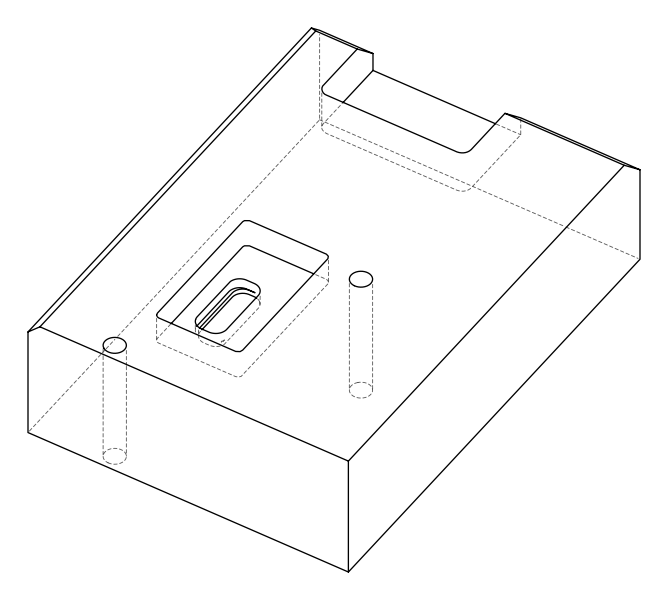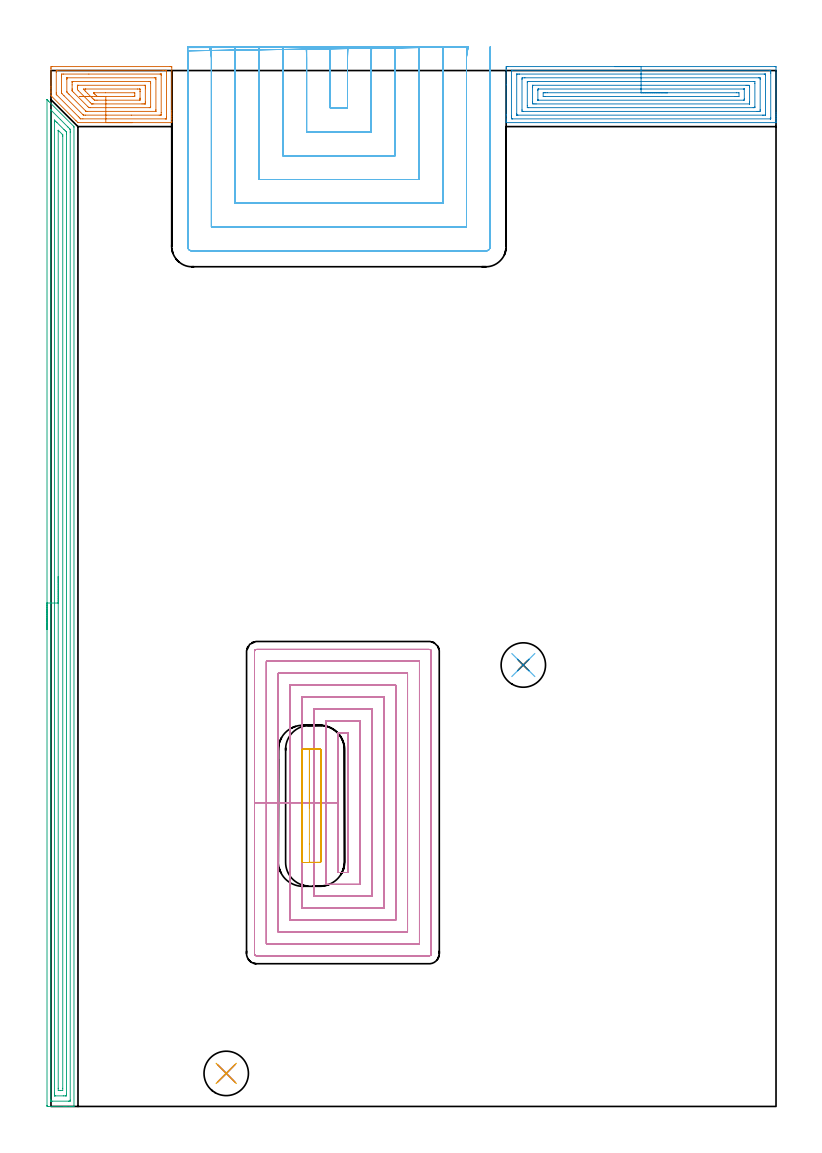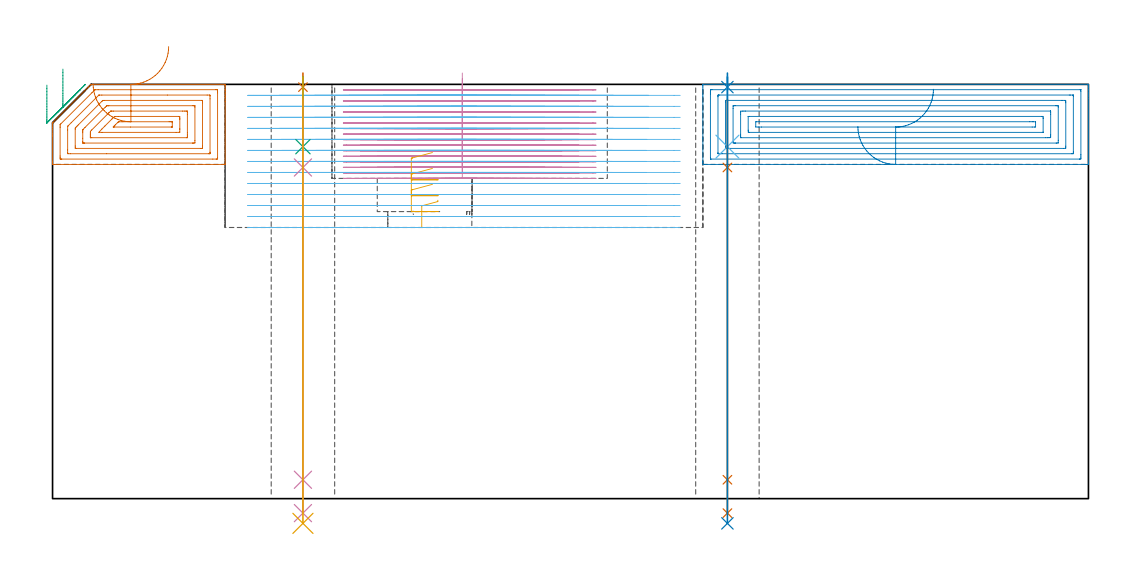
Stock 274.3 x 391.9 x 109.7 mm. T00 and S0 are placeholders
(PLAN: 14 operations, 10 tool changes, 142.5 min)
(1 AREA_MILL | FG_CHAMFER_SURFACE | UGT0205_001 | 3.07 min | 12071 mm3)
(2 AREA_MILL_1 | FG_CHAMFER_SURFACE_1 | UGT0205_001 | 6.84 min | 24742 mm3)
(3 AREA_MILL_2 | FG_CHAMFER_SURFACE_2 | UGT0205_001 | 12.26 min | 19459 mm3)
(4 MILL_RECTANGULAR_POCKET | POCKET_RECTANGULAR_STRAIGHT | NXT0201_008 | Follow Part, ap 1.5, ae 75% | 67.46 min | 220978 mm3)
(5 MILL_RECTANGULAR_POCKET_1 | POCKET_RECTANGULAR_STRAIGHT_1 | UGT0201_100 | Follow Part, ap 4.5, ae 75% | 1.25 min | 18181 mm3)
(6 MILL_SLOT | SLOT_PARTIAL_RECTANGULAR | NXT0201_011 | Follow Part, ap 3, ae 75% | 49.32 min | 351246 mm3)
(7 SPOT_DRILL | STEP1HOLE | NXT0321_9005460120000 | 0.03 min | 1 mm3)
(8 SPOT_DRILL_1 | STEP1HOLE_1 | NXT0321_9005460120000 | 0.03 min | 25 mm3)
(9 DRILL_BLIND_HOLE_INTO_CENTER | STEP1HOLE | NXT0301_081 | 0.08 min | 1425 mm3)
(10 GUN_DRILL_THROUGH_HOLE | STEP1HOLE | UGT0307_007 | 0.55 min | 7382 mm3)
(11 DRILL_TO_ENLARGE_THROUGH_HOLE | STEP1HOLE | UGT0301_291 | 0.47 min | 15457 mm3)
(12 DRILL_BLIND_HOLE_INTO_CENTER_1 | STEP1HOLE_1 | NXT0301_081 | 0.08 min | 1448 mm3)
(13 GUN_DRILL_THROUGH_HOLE_1 | STEP1HOLE_1 | UGT0307_007 | 0.55 min | 7366 mm3)
(14 DRILL_TO_ENLARGE_THROUGH_HOLE_1 | STEP1HOLE_1 | UGT0301_291 | 0.47 min | 15426 mm3)
(TOOL UGT0205_001 | Chamfer Mill 20 x 3 x 45 deg. | D20 FL50 Z2)
(TOOL NXT0201_008 | ENDMILL 6mm [2P460-0600-NA 1630] | D6 FL26 Z6)
(TOOL UGT0201_100 | End Mill 18 mm | D18 FL22 Z2)
(TOOL NXT0201_011 | ENDMILL 12mm [2P460-1200-NA 1630] | D12 FL38 Z6)
(TOOL NXT0321_9005460120000 | NC Spot Drill, 142deg, 12mm, Carbide, Uncoated | D12 PA142 FL30 Z2)
(TOOL NXT0301_081 | Carbide Drill 11mm [860.1-1100-033A1-MM 2214] | D11 PA140 FL55 Z2)
(TOOL UGT0307_007 | Gun Drill 10 mm | D10 PA130 FL24 Z1)
(TOOL UGT0301_291 | Twist Drill 16.8 mm | D16.8 PA118 FL125 Z2)
(OP 1 AREA_MILL)
G17 G21 G94 G90
T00 M6
G54
G17 G0 G90 X30.742 Y372.203 S1061 M3
G43 Z119.7 H0
Z119.697
G94 G1 X30.704 Z118.825 F250.
X30.59 Z117.96
X30.402 Z117.108
X30.14 Z116.276
X29.806 Y372.204 Z115.47
X29.403 Z114.696
X28.935 Z113.961
X28.404 Z113.268
X27.815 Z112.625
X27.171 Z112.035
X26.479 Z111.504
X25.744 Z111.035
X24.97 Y372.205 Z110.632
X24.164 Z110.298
X23.332 Z110.036
X22.481 Z109.847
X21.616 Z109.733
X20.744 Y372.206 Z109.694
X10.365 Y372.208 Z109.692
X10.247 Y372.205 Z109.69
X10.187 Y372.237 Z109.658
X10.067 Y372.344 Z109.554
X9.489 Y372.911 Z108.988
X0.136 Y382.263 Z99.635
X0.001 Y382.4 Z99.5
X0. Y383.584 Z98.315
Y384.123 Z97.773
Y385.274 Z96.623
Y385.887 Z96.007
Y392.636 Z89.261
X0.003 Y392.942 Z88.955
X0.009 Y393.391 Z88.506
X0.124 Y393.395 Z88.503
X0.581 Y393.4 Z88.5
X45.118
X45.552 Y393.395 Z88.503
X45.69 Y393.391 Z88.506
X45.7 Y393.248 Z88.649
Y376.761 Z105.134
Y376.186 Z105.709
Y375.573 Z106.324
Y375.304 Z106.593
Y374.691 Z107.206
Y374.422 Z107.474
Y373.883 Z108.016
Y373.54 Z108.359
Y372.658 Z109.241
X45.699 Y372.479 Z109.42
X45.69 Y372.206 Z109.693
X45.564 Y372.2 Z109.7
X20.744 Y372.206 Z109.694
Y373.62 Z108.28
X12.078 Y373.622 Z108.278
X11.27 Y373.629 Z108.271
X11.223 Y373.64 Z108.26
X11.169 Y373.689 Z108.211
X11.06 Y373.793 Z108.107
X10.848 Y374.003 Z107.897
X10.428 Y374.422 Z107.478
X2.173 Y382.677 Z99.223
X2.08 Y382.772 Z99.128
X2.036 Y382.82 Z99.08
X2.017 Y382.844 Z99.056
X2.01 Y382.882 Z99.018
X2.004 Y383.241 Z98.659
X2. Y383.6 Z98.3
Y391.178 Z90.722
X2.002 Y391.536 Z90.364
X2.01 Y391.897 Z90.003
X2.016 Y391.979 Z89.921
X2.058 Y391.982 Z89.918
X2.159 Y391.984 Z89.916
X2.363 Y391.986 Z89.914
X2.438
X42.446
X43.337 Y391.985 Z89.915
X43.414 Y391.984 Z89.916
X43.69 Y391.974 Z89.926
X43.694 Y391.89 Z90.01
X43.699 Y391.702 Z90.198
X43.7 Y374.422 Z107.478
X43.698 Y374.064 Z107.836
X43.69 Y373.703 Z108.197
X43.684 Y373.621 Z108.279
X43.642 Y373.619 Z108.281
X43.541 Y373.616 Z108.284
X43.337 Y373.615 Z108.285
X43.261
X20.744 Y373.62 Z108.28
X20.745 Y375.034 Z106.866
X13.052 Y375.036 Z106.864
X12.429 Y375.039 Z106.861
X12.297 Y375.042 Z106.858
X12.267 Y375.044 Z106.856
X12.221 Y375.085 Z106.815
X12.161 Y375.14 Z106.76
X4.94 Y382.359 Z99.541
X4.144 Y383.158 Z98.742
X4.07 Y383.241 Z98.659
X4.01 Y383.314 Z98.586
X4.005 Y383.379 Z98.521
X4.001 Y384.123 Z97.777
X4. Y384.266 Z97.634
Y389.557 Z92.343
X4.002 Y390.296 Z91.604
X4.005 Y390.435 Z91.465
X4.015 Y390.564 Z91.336
X4.144 Y390.566 Z91.334
X4.758 Y390.571 Z91.329
X14.333 Y390.572
X41.278 Y390.571
X41.556
X41.648 Y390.569 Z91.331
X41.68 Y390.566 Z91.334
X41.69 Y390.564 Z91.336
X41.693 Y390.534 Z91.366
X41.697 Y390.439 Z91.461
X41.699 Y390.296 Z91.604
X41.7 Y390.153 Z91.747
Y376.043 Z105.857
X41.697 Y375.304 Z106.596
X41.695 Y375.165 Z106.735
X41.684 Y375.036 Z106.864
X41.556 Y375.035 Z106.865
X40.941 Y375.03 Z106.87
X30.398 Y375.032 Z106.868
X20.745 Y375.034 Z106.866
Y376.448 Z105.452
X13.676 Y376.45 Z105.45
X13.364 Y376.452 Z105.448
X13.326 Y376.454 Z105.446
X13.31 Y376.456 Z105.444
X13.285 Y376.476 Z105.424
X13.18 Y376.573 Z105.327
X13.052 Y376.698 Z105.202
X6.817 Y382.932 Z98.968
X6.51 Y383.241 Z98.659
X6.21 Y383.546 Z98.354
X6.016 Y383.745 Z98.155
X6.01 Y383.848 Z98.052
X6.001 Y384.048 Z97.852
Y388.532 Z93.368
X6.006 Y388.937 Z92.963
X6.01 Y389.137 Z92.763
X6.016 Y389.151 Z92.749
X6.041 Y389.153 Z92.747
X6.095 Y389.156 Z92.744
X6.186 Y389.157 Z92.743
X39.143
X39.604 Y389.155 Z92.745
X39.651 Y389.153 Z92.747
X39.679 Y389.151 Z92.749
X39.69 Y389.127 Z92.773
X39.7 Y388.532 Z93.368
X39.699 Y377.068 Z104.832
X39.694 Y376.663 Z105.237
X39.69 Y376.463 Z105.437
X39.682 Y376.45 Z105.45
X39.658 Y376.448 Z105.452
X39.603 Y376.446 Z105.454
X39.513 Y376.444 Z105.456
X20.745 Y376.448 Z105.452
Y377.862 Z104.038
X14.92 Y377.864 Z104.036
X14.833
X14.747 Y377.865 Z104.035
X14.574 Y377.871 Z104.029
X14.326 Y377.884 Z104.016
X14.256 Y377.949 Z103.951
X13.943 Y378.257 Z103.643
X8.598 Y383.601 Z98.299
X8.083 Y384.123 Z97.777
X8.011 Y384.199 Z97.701
X8.007 Y384.271 Z97.629
X8.003 Y384.419 Z97.481
X8. Y384.715 Z97.185
Y385.005 Z96.895
Y386.479 Z95.421
Y387.361 Z94.539
X8.003 Y387.651 Z94.249
X8.007 Y387.724 Z94.176
X8.009 Y387.736 Z94.164
X8.1 Y387.739 Z94.161
X8.224 Y387.742 Z94.158
X8.411 Y387.743 Z94.157
X8.505
X37.102
X37.195 Y387.742 Z94.158
X37.382 Y387.738 Z94.162
X37.69 Y387.728 Z94.172
X37.693 Y387.651 Z94.249
X37.699 Y387.059 Z94.841
Y378.24 Z103.66
X37.694 Y377.949 Z103.951
X37.69 Y377.877 Z104.023
X37.682 Y377.866 Z104.034
X37.591 Y377.862 Z104.038
X37.469 Y377.86 Z104.04
X37.285 Y377.859 Z104.041
X37.193
X20.745 Y377.862 Z104.038
X20.746 Y379.277 Z102.623
X16.164 Y379.278 Z102.622
X15.724
X15.577 Y379.279 Z102.621
X15.46 Y379.282 Z102.618
X15.387 Y379.285 Z102.615
X15.335 Y379.325 Z102.575
X14.936 Y379.713 Z102.187
X14.833 Y379.815 Z102.085
X10.38 Y384.27 Z97.63
X10.019 Y384.64 Z97.26
X10.01 Y385.005 Z96.895
X10.002 Y385.379 Z96.521
X10.001 Y385.887 Z96.013
X10.002 Y386.261 Z95.639
X10.008 Y386.315 Z95.585
X10.012 Y386.323 Z95.577
X10.018 Y386.325 Z95.575
X10.045 Y386.327 Z95.573
X10.156 Y386.328 Z95.572
X10.38 Y386.329 Z95.571
X35.469 Y386.328 Z95.572
X35.588 Y386.327 Z95.573
X35.667 Y386.324 Z95.576
X35.683 Y386.323 Z95.577
X35.69 Y386.311 Z95.589
X35.693 Y386.262 Z95.638
X35.698 Y385.887 Z96.013
X35.7 Y385.511 Z96.389
Y385.005 Z96.895
Y380.219 Z101.681
X35.698 Y379.713 Z102.187
X35.695 Y379.342 Z102.558
X35.691 Y379.289 Z102.611
X35.652 Y379.28 Z102.62
X35.542 Y379.278 Z102.622
X35.32 Y379.275 Z102.625
X34.874 Y379.274 Z102.626
X34.43
X20.746 Y379.277 Z102.623
Y380.691 Z101.209
X17.408 Y380.692 Z101.208
X16.615 Y380.693 Z101.207
X16.514 Y380.695 Z101.205
X16.423 Y380.699 Z101.201
X16.055 Y381.052 Z100.848
X15.832 Y381.268 Z100.632
X15.724 Y381.373 Z100.527
X15.62 Y381.477 Z100.423
X13.856 Y383.241 Z98.659
X13.052 Y384.047 Z97.853
X12.98 Y384.123 Z97.777
X12.259 Y384.908 Z96.992
X13.052 Y384.914 Z96.986
X13.143
X32.739
X33.539 Y384.909 Z96.991
X33.637 Y384.908 Z96.992
X33.69 Y384.881 Z97.019
X33.696 Y384.85 Z97.05
X33.7 Y384.123 Z97.777
Y383.963 Z97.937
Y381.477 Z100.423
Y381.318 Z100.582
X33.697 Y381.158 Z100.742
X33.69 Y380.839 Z101.061
X33.679 Y380.694 Z101.206
X33.638 Y380.692 Z101.208
X33.539 Y380.69 Z101.21
X33.445 Y380.688 Z101.212
X20.746 Y380.691 Z101.209
Y382.105 Z99.795
X18.652 Y382.106 Z99.794
X18.396
X17.758 Y382.109 Z99.791
X17.506 Y382.113 Z99.787
X17.431 Y382.127 Z99.773
X17.351 Y382.203 Z99.697
X17.19 Y382.359 Z99.541
X16.615 Y382.932 Z98.968
X16.306 Y383.241 Z98.659
X16.205 Y383.343 Z98.557
X16.127 Y383.425 Z98.475
X16.079 Y383.48 Z98.42
X16.07 Y383.494 Z98.406
X16.092 Y383.495 Z98.405
X16.354 Y383.499 Z98.401
X20.649 Y383.5 Z98.4
X31.496
X31.62 Y383.499 Z98.401
X31.654 Y383.497 Z98.403
X31.682 Y383.494 Z98.406
X31.69 Y383.438 Z98.462
X31.699 Y383.299 Z98.601
Y382.359 Z99.541
X31.69 Y382.153 Z99.747
X31.686 Y382.11 Z99.79
X31.557 Y382.106 Z99.794
X31.384 Y382.104 Z99.796
X31.125 Y382.103 Z99.797
X30.867
X20.746 Y382.105 Z99.795
X19.875 Z99.833
X19.01 Z99.946
X18.158 Y382.106 Z100.135
X17.326 Z100.397
X16.52 Z100.731
X15.746 Z101.134
X15.01 Z101.602
X14.318 Y382.107 Z102.133
X13.675 Z102.722
X13.085 Z103.365
X12.554 Z104.057
X12.085 Z104.793
X11.682 Z105.567
X11.348 Z106.373
X11.085 Z107.205
X10.896 Z108.056
X10.782 Z108.921
X10.744 Z109.793
G0 Z119.7
M5
M2
(OP 2 AREA_MILL_1)
G17 G21 G94 G90
T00 M6
G54
G17 G0 G90 X213.25 Y393.4 S1061 M3
G43 Z119.7 H0
Z98.5
G94 G1 X213.288 Z97.628 F250.
X213.402 Z96.764
X213.591 Z95.912
X213.853 Z95.08
X214.187 Z94.274
X214.59 Z93.5
X215.059 Z92.764
X215.59 Z92.072
X216.179 Z91.429
X216.822 Z90.84
X217.514 Z90.309
X218.25 Z89.84
X219.024 Z89.437
X219.83 Z89.103
X220.662 Z88.841
X221.514 Z88.652
X222.378 Z88.538
X223.25 Z88.5
X273.69
X274.124 Y393.396 Z88.502
X274.29 Y393.392 Z88.506
X274.3 Y393.222 Z88.676
Y375.906 Z105.989
Y375.304 Z106.59
Y374.744 Z107.153
Y374.422 Z107.474
Y373.862 Z108.034
Y373.54 Z108.355
Y372.895 Z109.004
Y372.535 Z109.365
X274.294 Y372.206 Z109.685
X274.292 Y372.202 Z109.688
X274.137 Y372.2 Z109.7
X172.363
X172.207 Y372.203 Z109.688
X172.2 Y372.206 Z109.684
Y372.535 Z109.364
Y372.895 Z109.005
Y373.54 Z108.355
Y374.744 Z107.153
Y375.304 Z106.59
Y386.489 Z95.408
Y392.662 Z89.235
X172.203 Y392.942 Z88.955
X172.209 Y393.392 Z88.506
X172.351 Y393.396 Z88.502
X172.81 Y393.4 Z88.5
X223.25
Y391.986 Z89.914
X271.905 Y391.985 Z89.915
X271.981
X272.275 Y391.979 Z89.921
X272.29 Y391.884 Z90.016
X272.297 Y391.673 Z90.227
X272.299 Y391.178 Z90.722
X272.3 Y390.788 Z91.112
X272.299 Y374.032 Z107.868
X272.292 Y373.642 Z108.258
X272.29 Y373.621 Z108.279
X272.286 Y373.619 Z108.281
X272.262 Y373.616 Z108.284
X272.211 Y373.615 Z108.285
X272.109 Y373.614 Z108.286
X174.595 Y373.615 Z108.285
X174.519
X174.225 Y373.621 Z108.279
X174.21 Y373.716 Z108.184
X174.203 Y373.927 Z107.973
X174.201 Y374.422 Z107.478
X174.2 Y374.812 Z107.088
X174.201 Y391.568 Z90.332
X174.208 Y391.958 Z89.942
X174.21 Y391.979 Z89.921
X174.214 Y391.981 Z89.919
X174.238 Y391.984 Z89.916
X174.289 Y391.985 Z89.915
X174.391 Y391.986 Z89.914
X223.25
Y390.572 Z91.328
X269.841 Y390.571 Z91.329
X270.119 Y390.57 Z91.33
X270.212 Y390.568 Z91.332
X270.277 Y390.565 Z91.335
X270.29 Y390.474 Z91.426
X270.295 Y390.296 Z91.604
X270.299 Y390.119 Z91.781
Y375.304 Z106.596
X270.297 Y375.128 Z106.772
X270.29 Y375.067 Z106.833
X270.285 Y375.035 Z106.865
X270.258 Y375.034 Z106.866
X270.119 Y375.031 Z106.869
X269.505 Y375.029 Z106.871
X269.227 Y375.028 Z106.872
X176.659 Y375.029 Z106.871
X176.381 Y375.03 Z106.87
X176.288 Y375.032 Z106.868
X176.223 Y375.035 Z106.865
X176.21 Y375.126 Z106.774
X176.205 Y375.304 Z106.596
X176.201 Y375.481 Z106.419
Y390.296 Z91.604
X176.203 Y390.472 Z91.428
X176.21 Y390.533 Z91.367
X176.215 Y390.565 Z91.335
X176.242 Y390.566 Z91.334
X176.381 Y390.569 Z91.331
X176.995 Y390.571 Z91.329
X177.273
X223.25 Y390.572 Z91.328
Y389.157 Z92.743
X267.702
X268.179 Y389.153 Z92.747
X268.287 Y389.15 Z92.75
X268.293 Y388.962 Z92.938
X268.3 Y388.566 Z93.334
X268.299 Y377.068 Z104.832
X268.29 Y376.644 Z105.256
X268.275 Y376.449 Z105.451
X268.07 Y376.446 Z105.454
X267.441 Y376.443 Z105.457
X267.181
X178.798
X178.321 Y376.447 Z105.453
X178.213 Y376.45 Z105.45
X178.207 Y376.638 Z105.262
X178.2 Y377.034 Z104.866
X178.201 Y388.532 Z93.368
X178.21 Y388.956 Z92.944
X178.225 Y389.15 Z92.75
X178.43 Y389.154 Z92.746
X179.059 Y389.157 Z92.743
X179.319
X223.25
Y387.743 Z94.157
X265.749
X265.937 Y387.741 Z94.159
X266.29 Y387.734 Z94.166
X266.293 Y387.651 Z94.249
X266.3 Y387.014 Z94.886
X266.299 Y378.196 Z103.704
X266.294 Y377.949 Z103.951
X266.29 Y377.876 Z104.024
X266.03 Y377.864 Z104.036
X265.843 Y377.858 Z104.042
X265.749 Y377.857 Z104.043
X265.656
X180.751
X180.563 Y377.859 Z104.041
X180.21 Y377.866 Z104.034
X180.207 Y377.949 Z103.951
X180.2 Y378.586 Z103.314
X180.201 Y387.404 Z94.496
X180.206 Y387.651 Z94.249
X180.21 Y387.723 Z94.177
X180.47 Y387.736 Z94.164
X180.657 Y387.742 Z94.158
X180.751 Y387.743 Z94.157
X180.844
X223.25
Y386.329 Z95.571
X262.977
X263.424 Y386.327 Z95.573
X263.87 Y386.322 Z95.578
X264.29 Y386.305 Z95.595
X264.296 Y385.887 Z96.013
X264.3 Y385.462 Z96.438
Y380.171 Z101.729
X264.298 Y379.713 Z102.187
X264.293 Y379.295 Z102.605
X264.283 Y379.278 Z102.622
X264.261 Y379.274 Z102.626
X264.206 Y379.272 Z102.628
X183.523 Y379.271 Z102.629
X183.076 Y379.273 Z102.627
X182.63 Y379.278 Z102.622
X182.21 Y379.295 Z102.605
X182.204 Y379.713 Z102.187
X182.2 Y380.138 Z101.762
Y385.429 Z96.471
X182.202 Y385.887 Z96.013
X182.207 Y386.305 Z95.595
X182.217 Y386.322 Z95.578
X182.239 Y386.326 Z95.574
X182.294 Y386.328 Z95.572
X223.25 Y386.329 Z95.571
Y384.915 Z96.985
X262.085 Y384.914 Z96.986
X262.177 Y384.913 Z96.987
X262.264 Y384.908 Z96.992
X262.291 Y384.9 Z97.
X262.296 Y384.885 Z97.015
X262.299 Y384.866 Z97.034
Y381.265 Z100.635
X262.292 Y381.052 Z100.848
X262.275 Y380.692 Z101.208
X262.085 Y380.687 Z101.213
X261.993 Y380.686 Z101.214
X184.415
X184.323 Y380.687 Z101.213
X184.236 Y380.692 Z101.208
X184.209 Y380.7 Z101.2
X184.204 Y380.715 Z101.185
X184.201 Y380.734 Z101.166
Y384.335 Z97.565
X184.208 Y384.548 Z97.352
X184.225 Y384.908 Z96.992
X184.415 Y384.913 Z96.987
X184.507 Y384.914 Z96.986
X223.25 Y384.915 Z96.985
Y383.5 Z98.4
X259.406
X260.039 Y383.498 Z98.402
X260.299 Y383.493 Z98.407
Y382.107 Z99.793
X259.668 Y382.101 Z99.799
X259.406 Y382.1 Z99.8
X258.776 Y382.099 Z99.801
X187.094 Y382.1 Z99.8
X186.461 Y382.102 Z99.798
X186.201 Y382.107 Z99.793
Y383.493 Z98.407
X186.832 Y383.499 Z98.401
X187.094 Y383.5 Z98.4
X187.724
X223.25
X224.122 Z98.438
X224.987 Z98.551
X225.838 Z98.74
X226.67 Z99.003
X227.476 Z99.336
X228.25 Z99.739
X228.986 Z100.208
X229.678 Z100.739
X230.321 Z101.328
X230.91 Z101.972
X231.442 Z102.664
X231.91 Z103.4
X232.313 Z104.173
X232.647 Z104.979
X232.909 Z105.811
X233.098 Z106.663
X233.212 Z107.528
X233.25 Z108.4
G0 Z119.7
M5
M2
(OP 3 AREA_MILL_2)
G17 G21 G94 G90
T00 M6
G54
G17 G0 G90 X-1.5 Y180.45 S1061 M3
G43 Z119.7 H0
Z109.5
G94 G1 Y180.488 Z108.628 F250.
Y180.602 Z107.764
Y180.791 Z106.912
Y181.053 Z106.08
Y181.387 Z105.274
Y181.79 Z104.5
Y182.258 Z103.764
Y182.79 Z103.072
Y183.379 Z102.429
Y184.022 Z101.84
Y184.714 Z101.308
Y185.45 Z100.84
Y186.224 Z100.437
Y187.03 Z100.103
Y187.862 Z99.841
Y188.714 Z99.652
Y189.578 Z99.538
Y190.45 Z99.5
Y380.823
X-1.495 Y380.878 Z99.503
X-1.494 Y380.882 Z99.504
X-1.477 Y380.878 Z99.521
X-1.318 Y380.72 Z99.679
X-1.179 Y380.58 Z99.819
X-0.905 Y380.305 Z100.095
X8.565 Y370.835 Z109.564
X8.694 Y370.705 Z109.691
X8.7 Y370.455 Z109.7
Y0.171
X8.697 Y0.01 Z109.688
X8.633 Y0.007 Z109.625
X8.218 Y0. Z109.218
X7.861 Z108.861
X7.177 Z108.172
X5.94 Z106.937
X5.388 Z106.383
X4.77 Z105.765
X-1.147 Z99.85
X-1.492 Y0.01 Z99.506
X-1.499 Y0.353 Z99.499
Y0.363
X-1.5 Y190.45 Z99.5
X-0.086 Z100.914
Y376.818
X-0.084 Y376.927 Z100.916
X-0.081 Y376.999 Z100.919
X-0.079 Y377.016 Z100.921
X-0.077 Y377.017 Z100.923
X-0.051 Y376.996 Z100.949
X0.023 Y376.925 Z101.023
X3.6 Y373.35 Z104.6
X6.282 Y370.668 Z107.282
X6.494 Y370.456 Z107.494
X7.177 Y369.766 Z108.177
X7.276 Y369.663 Z108.276
X7.28 Y369.562 Z108.28
X7.283 Y369.456 Z108.283
X7.286 Y368.669 Z108.286
Y368.56
X7.285 Y2.404 Z108.285
X7.284 Y2.297 Z108.284
X7.28 Y2.187 Z108.28
X7.271 Y2.01 Z108.271
X7.177 Y2.008 Z108.177
X6.686 Y2.001 Z107.686
X0.428 Y2. Z101.428
X0.023 Y2.003 Z101.023
X-0.034 Y2.006 Z100.966
X-0.067 Y2.01 Z100.933
X-0.079 Y2.02 Z100.921
X-0.081 Y2.078 Z100.919
X-0.085 Y2.295 Z100.915
X-0.086 Y2.404 Z100.914
Y2.513
Y190.45
X1.328 Z102.328
X1.329 Y372.242 Z102.329
X1.33 Y372.723 Z102.33
X1.335 Y373.136 Z102.335
X1.336 Y373.153 Z102.336
X1.36 Y373.136 Z102.36
X1.812 Y372.688 Z102.812
X2.259 Y372.242 Z103.259
X4.939 Y369.562 Z105.939
X5.388 Y369.112 Z106.388
X5.827 Y368.669 Z106.827
X5.856 Y368.633 Z106.856
X5.865 Y368.606 Z106.865
X5.867 Y368.548 Z106.867
X5.87 Y368.428 Z106.87
X5.871 Y368.186 Z106.871
Y367.776
Y4.602
X5.869 Y4.191 Z106.869
X5.867 Y4.071 Z106.867
X5.865 Y4.019 Z106.865
X5.77 Y4.01 Z106.77
X5.577 Y4.002 Z106.577
X5.388 Y4.001 Z106.388
X4.685 Y4. Z105.685
X1.621 Y4.001 Z102.621
X1.493 Y4.003 Z102.493
X1.391 Y4.008 Z102.391
X1.335 Y4.012 Z102.335
X1.334 Y4.031 Z102.334
X1.331 Y4.191 Z102.331
X1.329 Y4.673 Z102.329
Y5.084
X1.328 Y190.45 Z102.328
X2.743 Z103.743
Y369.07
X2.744 Y369.27 Z103.744
X2.745 Y369.294 Z103.745
X2.746 Y369.296 Z103.746
X2.752 Y369.294 Z103.752
X2.793 Y369.256 Z103.793
X4.275 Y367.776 Z105.275
X4.371 Y367.677 Z105.371
X4.428 Y367.613 Z105.428
X4.451 Y367.583 Z105.451
X4.452 Y367.561 Z105.452
X4.456 Y367.347 Z105.456
X4.457 Y366.919 Z105.457
Y6.871
X4.45 Y6.022 Z105.45
X3.6 Y6.001 Z104.6
X3.577 Z104.577
X2.75 Y6.023 Z103.75
X2.743 Y6.834 Z103.743
Y6.871
Y190.45
Y191.322 Z103.781
Y192.186 Z103.895
Y193.038 Z104.083
Y193.87 Z104.346
Y194.676 Z104.68
Y195.45 Z105.082
Y196.186 Z105.551
Y196.878 Z106.082
Y197.521 Z106.672
Y198.11 Z107.315
Y198.642 Z108.007
Y199.11 Z108.743
Y199.513 Z109.516
Y199.847 Z110.322
Y200.109 Z111.154
Y200.298 Z112.006
Y200.412 Z112.871
Y200.45 Z113.743
G0 Z119.7
M5
M2
(OP 4 MILL_RECTANGULAR_POCKET)
G17 G21 G94 G90
T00 M6
G54
G17 G0 G90 X108.5 Y131.612 S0 M3
G43 Z119.7 H1
Z112.7
G94 G1 Y114.95 Z108.235 F250.
Y88.5 F500.
X112.4
Y141.4
X108.5
Y114.95
X104.
Y84.
X116.9
Y145.9
X104.
Y114.95
X99.5
Y79.5
X121.4
Y150.4
X99.5
Y114.95
X95.
Y75.
X125.9
Y154.9
X95.
Y114.95
X90.5
Y70.5
X130.4
Y159.4
X90.5
Y114.95
X86.
Y66.
X134.9
Y163.9
X86.
Y114.95
X81.5
Y61.5
X139.4
Y168.4
X81.5
Y114.95
X77.
Y57.8
G3 X77.8 Y57. R0.8
G1 X143.1
G3 X143.9 Y57.8 R0.8
G1 Y172.1
G3 X143.1 Y172.9 R0.8
G1 X77.8
G3 X77. Y172.1 R0.8
G1 Y114.95
Y113.95
G0 X108.5 Y131.612 Z111.235
G1 Y114.95 Z106.771 F250.
Y88.5 F500.
X112.4
Y141.4
X108.5
Y114.95
X104.
Y84.
X116.9
Y145.9
X104.
Y114.95
X99.5
Y79.5
X121.4
Y150.4
X99.5
Y114.95
X95.
Y75.
X125.9
Y154.9
X95.
Y114.95
X90.5
Y70.5
X130.4
Y159.4
X90.5
Y114.95
X86.
Y66.
X134.9
Y163.9
X86.
Y114.95
X81.5
Y61.5
X139.4
Y168.4
X81.5
Y114.95
X77.
Y57.8
G3 X77.8 Y57. R0.8
G1 X143.1
G3 X143.9 Y57.8 R0.8
G1 Y172.1
G3 X143.1 Y172.9 R0.8
G1 X77.8
G3 X77. Y172.1 R0.8
G1 Y114.95
Y113.95
G0 X108.5 Y131.612 Z109.771
G1 Y114.95 Z105.306 F250.
Y88.5 F500.
X112.4
Y141.4
X108.5
Y114.95
X104.
Y84.
X116.9
Y145.9
X104.
Y114.95
X99.5
Y79.5
X121.4
Y150.4
X99.5
Y114.95
X95.
Y75.
X125.9
Y154.9
X95.
Y114.95
X90.5
Y70.5
X130.4
Y159.4
X90.5
Y114.95
X86.
Y66.
X134.9
Y163.9
X86.
Y114.95
X81.5
Y61.5
X139.4
Y168.4
X81.5
Y114.95
X77.
Y57.8
G3 X77.8 Y57. R0.8
G1 X143.1
G3 X143.9 Y57.8 R0.8
G1 Y172.1
G3 X143.1 Y172.9 R0.8
G1 X77.8
G3 X77. Y172.1 R0.8
G1 Y114.95
Y113.95
G0 X108.5 Y131.612 Z108.306
G1 Y114.95 Z103.841 F250.
Y88.5 F500.
X112.4
Y141.4
X108.5
Y114.95
X104.
Y84.
X116.9
Y145.9
X104.
Y114.95
X99.5
Y79.5
X121.4
Y150.4
X99.5
Y114.95
X95.
Y75.
X125.9
Y154.9
X95.
Y114.95
X90.5
Y70.5
X130.4
Y159.4
X90.5
Y114.95
X86.
Y66.
X134.9
Y163.9
X86.
Y114.95
X81.5
Y61.5
X139.4
Y168.4
X81.5
Y114.95
X77.
Y57.8
G3 X77.8 Y57. R0.8
G1 X143.1
G3 X143.9 Y57.8 R0.8
G1 Y172.1
G3 X143.1 Y172.9 R0.8
G1 X77.8
G3 X77. Y172.1 R0.8
G1 Y114.95
Y113.95
G0 X108.5 Y131.612 Z106.841
G1 Y114.95 Z102.376 F250.
Y88.5 F500.
X112.4
Y141.4
X108.5
Y114.95
X104.
Y84.
X116.9
Y145.9
X104.
Y114.95
X99.5
Y79.5
X121.4
Y150.4
X99.5
Y114.95
X95.
Y75.
X125.9
Y154.9
X95.
Y114.95
X90.5
Y70.5
X130.4
Y159.4
X90.5
Y114.95
X86.
Y66.
X134.9
Y163.9
X86.
Y114.95
X81.5
Y61.5
X139.4
Y168.4
X81.5
Y114.95
X77.
Y57.8
G3 X77.8 Y57. R0.8
G1 X143.1
G3 X143.9 Y57.8 R0.8
G1 Y172.1
G3 X143.1 Y172.9 R0.8
G1 X77.8
G3 X77. Y172.1 R0.8
G1 Y114.95
Y113.95
G0 X108.5 Y131.612 Z105.376
G1 Y114.95 Z100.912 F250.
Y88.5 F500.
X112.4
Y141.4
X108.5
Y114.95
X104.
Y84.
X116.9
Y145.9
X104.
Y114.95
X99.5
Y79.5
X121.4
Y150.4
X99.5
Y114.95
X95.
Y75.
X125.9
Y154.9
X95.
Y114.95
X90.5
Y70.5
X130.4
Y159.4
X90.5
Y114.95
X86.
Y66.
X134.9
Y163.9
X86.
Y114.95
X81.5
Y61.5
X139.4
Y168.4
X81.5
Y114.95
X77.
Y57.8
G3 X77.8 Y57. R0.8
G1 X143.1
G3 X143.9 Y57.8 R0.8
G1 Y172.1
G3 X143.1 Y172.9 R0.8
G1 X77.8
G3 X77. Y172.1 R0.8
G1 Y114.95
Y113.95
G0 X108.5 Y131.612 Z103.912
G1 Y114.95 Z99.447 F250.
Y88.5 F500.
X112.4
Y141.4
X108.5
Y114.95
X104.
Y84.
X116.9
Y145.9
X104.
Y114.95
X99.5
Y79.5
X121.4
Y150.4
X99.5
Y114.95
X95.
Y75.
X125.9
Y154.9
X95.
Y114.95
X90.5
Y70.5
X130.4
Y159.4
X90.5
Y114.95
X86.
Y66.
X134.9
Y163.9
X86.
Y114.95
X81.5
Y61.5
X139.4
Y168.4
X81.5
Y114.95
X77.
Y57.8
G3 X77.8 Y57. R0.8
G1 X143.1
G3 X143.9 Y57.8 R0.8
G1 Y172.1
G3 X143.1 Y172.9 R0.8
G1 X77.8
G3 X77. Y172.1 R0.8
G1 Y114.95
Y113.95
G0 X108.5 Y131.612 Z102.447
G1 Y114.95 Z97.982 F250.
Y88.5 F500.
X112.4
Y141.4
X108.5
Y114.95
X104.
Y84.
X116.9
Y145.9
X104.
Y114.95
X99.5
Y79.5
X121.4
Y150.4
X99.5
Y114.95
X95.
Y75.
X125.9
Y154.9
X95.
Y114.95
X90.5
Y70.5
X130.4
Y159.4
X90.5
Y114.95
X86.
Y66.
X134.9
Y163.9
X86.
Y114.95
X81.5
Y61.5
X139.4
Y168.4
X81.5
Y114.95
X77.
Y57.8
G3 X77.8 Y57. R0.8
G1 X143.1
G3 X143.9 Y57.8 R0.8
G1 Y172.1
G3 X143.1 Y172.9 R0.8
G1 X77.8
G3 X77. Y172.1 R0.8
G1 Y114.95
Y113.95
G0 X108.5 Y131.612 Z100.982
G1 Y114.95 Z96.518 F250.
Y88.5 F500.
X112.4
Y141.4
X108.5
Y114.95
X104.
Y84.
X116.9
Y145.9
X104.
Y114.95
X99.5
Y79.5
X121.4
Y150.4
X99.5
Y114.95
X95.
Y75.
X125.9
Y154.9
X95.
Y114.95
X90.5
Y70.5
X130.4
Y159.4
X90.5
Y114.95
X86.
Y66.
X134.9
Y163.9
X86.
Y114.95
X81.5
Y61.5
X139.4
Y168.4
X81.5
Y114.95
X77.
Y57.8
G3 X77.8 Y57. R0.8
G1 X143.1
G3 X143.9 Y57.8 R0.8
G1 Y172.1
G3 X143.1 Y172.9 R0.8
G1 X77.8
G3 X77. Y172.1 R0.8
G1 Y114.95
Y113.95
G0 X108.5 Y131.612 Z99.518
G1 Y114.95 Z95.053 F250.
Y88.5 F500.
X112.4
Y141.4
X108.5
Y114.95
X104.
Y84.
X116.9
Y145.9
X104.
Y114.95
X99.5
Y79.5
X121.4
Y150.4
X99.5
Y114.95
X95.
Y75.
X125.9
Y154.9
X95.
Y114.95
X90.5
Y70.5
X130.4
Y159.4
X90.5
Y114.95
X86.
Y66.
X134.9
Y163.9
X86.
Y114.95
X81.5
Y61.5
X139.4
Y168.4
X81.5
Y114.95
X77.
Y57.8
G3 X77.8 Y57. R0.8
G1 X143.1
G3 X143.9 Y57.8 R0.8
G1 Y172.1
G3 X143.1 Y172.9 R0.8
G1 X77.8
G3 X77. Y172.1 R0.8
G1 Y114.95
Y113.95
G0 X108.5 Y131.612 Z98.053
G1 Y114.95 Z93.588 F250.
Y88.5 F500.
X112.4
Y141.4
X108.5
Y114.95
X104.
Y84.
X116.9
Y145.9
X104.
Y114.95
X99.5
Y79.5
X121.4
Y150.4
X99.5
Y114.95
X95.
Y75.
X125.9
Y154.9
X95.
Y114.95
X90.5
Y70.5
X130.4
Y159.4
X90.5
Y114.95
X86.
Y66.
X134.9
Y163.9
X86.
Y114.95
X81.5
Y61.5
X139.4
Y168.4
X81.5
Y114.95
X77.
Y57.8
G3 X77.8 Y57. R0.8
G1 X143.1
G3 X143.9 Y57.8 R0.8
G1 Y172.1
G3 X143.1 Y172.9 R0.8
G1 X77.8
G3 X77. Y172.1 R0.8
G1 Y114.95
Y113.95
G0 X108.5 Y131.612 Z96.588
G1 Y114.95 Z92.124 F250.
Y88.5 F500.
X112.4
Y141.4
X108.5
Y114.95
X104.
Y84.
X116.9
Y145.9
X104.
Y114.95
X99.5
Y79.5
X121.4
Y150.4
X99.5
Y114.95
X95.
Y75.
X125.9
Y154.9
X95.
Y114.95
X90.5
Y70.5
X130.4
Y159.4
X90.5
Y114.95
X86.
Y66.
X134.9
Y163.9
X86.
Y114.95
X81.5
Y61.5
X139.4
Y168.4
X81.5
Y114.95
X77.
Y57.8
G3 X77.8 Y57. R0.8
G1 X143.1
G3 X143.9 Y57.8 R0.8
G1 Y172.1
G3 X143.1 Y172.9 R0.8
G1 X77.8
G3 X77. Y172.1 R0.8
G1 Y114.95
Y113.95
G0 X108.5 Y131.612 Z95.124
G1 Y114.95 Z90.659 F250.
Y88.5 F500.
X112.4
Y141.4
X108.5
Y114.95
X104.
Y84.
X116.9
Y145.9
X104.
Y114.95
X99.5
Y79.5
X121.4
Y150.4
X99.5
Y114.95
X95.
Y75.
X125.9
Y154.9
X95.
Y114.95
X90.5
Y70.5
X130.4
Y159.4
X90.5
Y114.95
X86.
Y66.
X134.9
Y163.9
X86.
Y114.95
X81.5
Y61.5
X139.4
Y168.4
X81.5
Y114.95
X77.
Y57.8
G3 X77.8 Y57. R0.8
G1 X143.1
G3 X143.9 Y57.8 R0.8
G1 Y172.1
G3 X143.1 Y172.9 R0.8
G1 X77.8
G3 X77. Y172.1 R0.8
G1 Y114.95
Y113.95
G0 X108.5 Y131.612 Z93.659
G1 Y114.95 Z89.194 F250.
Y88.5 F500.
X112.4
Y141.4
X108.5
Y114.95
X104.
Y84.
X116.9
Y145.9
X104.
Y114.95
X99.5
Y79.5
X121.4
Y150.4
X99.5
Y114.95
X95.
Y75.
X125.9
Y154.9
X95.
Y114.95
X90.5
Y70.5
X130.4
Y159.4
X90.5
Y114.95
X86.
Y66.
X134.9
Y163.9
X86.
Y114.95
X81.5
Y61.5
X139.4
Y168.4
X81.5
Y114.95
X77.
Y57.8
G3 X77.8 Y57. R0.8
G1 X143.1
G3 X143.9 Y57.8 R0.8
G1 Y172.1
G3 X143.1 Y172.9 R0.8
G1 X77.8
G3 X77. Y172.1 R0.8
G1 Y114.95
Y113.95
G0 X108.5 Y131.612 Z92.194
G1 Y114.95 Z87.729 F250.
Y88.5 F500.
X112.4
Y141.4
X108.5
Y114.95
X104.
Y84.
X116.9
Y145.9
X104.
Y114.95
X99.5
Y79.5
X121.4
Y150.4
X99.5
Y114.95
X95.
Y75.
X125.9
Y154.9
X95.
Y114.95
X90.5
Y70.5
X130.4
Y159.4
X90.5
Y114.95
X86.
Y66.
X134.9
Y163.9
X86.
Y114.95
X81.5
Y61.5
X139.4
Y168.4
X81.5
Y114.95
X77.
Y57.8
G3 X77.8 Y57. R0.8
G1 X143.1
G3 X143.9 Y57.8 R0.8
G1 Y172.1
G3 X143.1 Y172.9 R0.8
G1 X77.8
G3 X77. Y172.1 R0.8
G1 Y114.95
Y113.95
G0 X108.5 Y131.612 Z90.729
G1 Y114.95 Z86.265 F250.
Y88.5 F500.
X112.4
Y141.4
X108.5
Y114.95
X104.
Y84.
X116.9
Y145.9
X104.
Y114.95
X99.5
Y79.5
X121.4
Y150.4
X99.5
Y114.95
X95.
Y75.
X125.9
Y154.9
X95.
Y114.95
X90.5
Y70.5
X130.4
Y159.4
X90.5
Y114.95
X86.
Y66.
X134.9
Y163.9
X86.
Y114.95
X81.5
Y61.5
X139.4
Y168.4
X81.5
Y114.95
X77.
Y57.8
G3 X77.8 Y57. R0.8
G1 X143.1
G3 X143.9 Y57.8 R0.8
G1 Y172.1
G3 X143.1 Y172.9 R0.8
G1 X77.8
G3 X77. Y172.1 R0.8
G1 Y114.95
Y113.95
G0 X108.5 Y131.612 Z89.265
G1 Y114.95 Z84.8 F250.
Y88.5 F500.
X112.4
Y141.4
X108.5
Y114.95
X104.
Y84.
X116.9
Y145.9
X104.
Y114.95
X99.5
Y79.5
X121.4
Y150.4
X99.5
Y114.95
X95.
Y75.
X125.9
Y154.9
X95.
Y114.95
X90.5
Y70.5
X130.4
Y159.4
X90.5
Y114.95
X86.
Y66.
X134.9
Y163.9
X86.
Y114.95
X81.5
Y61.5
X139.4
Y168.4
X81.5
Y114.95
X77.
Y57.8
G3 X77.8 Y57. R0.8
G1 X143.1
G3 X143.9 Y57.8 R0.8
G1 Y172.1
G3 X143.1 Y172.9 R0.8
G1 X77.8
G3 X77. Y172.1 R0.8
G1 Y114.95
Y113.95
G0 Z119.7
M5
M2
(OP 5 MILL_RECTANGULAR_POCKET_1)
G17 G21 G94 G90
T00 M6
G54
G17 G0 G90 X100.586 Y135.2 S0 M3
G43 Z119.7 H0
Z91.644
G94 G1 X95.3 Z90.228 F250.
X95.245 Z90.213
X95.132 Y135.154 Z90.181
X95.046 Y135.068 Z90.148
X95. Y134.955 Z90.115
Y134.9 Z90.1
Y113.75 Z84.433
Y92.6 F500.
G3 X95.3 Y92.3 R0.3
G1 X101.8
G3 X102.1 Y92.6 R0.3
G1 Y134.9
G3 X101.8 Y135.2 R0.3
G1 X95.3
G3 X95. Y134.9 R0.3
G1 Y113.75
Y112.75
G0 X100.586 Y135.2 Z87.433
G1 X95.3 Z86.017 F250.
X95.245 Z86.002
X95.132 Y135.154 Z85.969
X95.046 Y135.068 Z85.937
X95. Y134.955 Z85.904
Y134.9 Z85.889
Y113.75 Z80.222
Y92.6 F500.
G3 X95.3 Y92.3 R0.3
G1 X101.8
G3 X102.1 Y92.6 R0.3
G1 Y134.9
G3 X101.8 Y135.2 R0.3
G1 X95.3
G3 X95. Y134.9 R0.3
G1 Y113.75
Y112.75
G0 X100.586 Y135.2 Z83.222
G1 X95.3 Z81.806 F250.
X95.245 Z81.791
X95.132 Y135.154 Z81.758
X95.046 Y135.068 Z81.726
X95. Y134.955 Z81.693
Y134.9 Z81.678
Y113.75 Z76.011
Y92.6 F500.
G3 X95.3 Y92.3 R0.3
G1 X101.8
G3 X102.1 Y92.6 R0.3
G1 Y134.9
G3 X101.8 Y135.2 R0.3
G1 X95.3
G3 X95. Y134.9 R0.3
G1 Y113.75
Y112.75
G0 X102.026 Y133.731 Z79.011
G1 X102.021 Y134.744 Z78.74 F250.
X101.993 Y134.981 Z78.676
X101.96 Y135.04 Z78.658
X101.871 Y135.115 Z78.627
X97.766 Y135.122 Z77.527
X97.763 Y113.75 Z71.8
Y99.323 F500.
X97.765 Y92.379
X100.886 Y92.377
X101.977 Y92.431
X102.014 Y92.623
X102.021 Y92.753
X102.029 Y94.514
Y132.986
X102.021 Y134.744
X101.993 Y134.981
X101.96 Y135.04
X101.871 Y135.115
X97.766 Y135.122
X97.763 Y113.75
Y112.75
G0 Z119.7
M5
M2
(OP 6 MILL_SLOT)
G17 G21 G94 G90
T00 M6
G54
G17 G0 G90 X105.594 Y400.899 S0 M3
G43 Z119.7 H1
Z106.785
G94 G1 X105.678 Y397.9 F250.
G2 X105.7 Y396.372 R54. F500.
G1 Y377.7
X112.2
Y396.372
G2 X112.222 Y397.9 R54.
G1 X112.306 Y400.899 F250.
X96.572 Y400.898
X96.674 Y397.9
G2 X96.7 Y396.372 R45. F500.
G1 Y368.7
X121.2
Y396.372
G2 X121.226 Y397.9 R45.
G1 X121.328 Y400.898 F250.
X87.54 Y400.897
X87.668 Y397.9
G2 X87.7 Y396.372 R36. F500.
G1 Y359.7
X130.2
Y396.372
G2 X130.232 Y397.9 R36.
G1 X130.36 Y400.897 F250.
X78.487 Y400.895
X78.657 Y397.9
G2 X78.7 Y396.372 R27. F500.
G1 Y350.7
X139.2
Y396.372
G2 X139.243 Y397.9 R27.
G1 X139.413 Y400.895 F250.
X69.38 Y400.889
X69.635 Y397.9
G2 X69.7 Y396.372 R18. F500.
G1 Y341.7
X148.2
Y396.372
G2 X148.265 Y397.9 R18.
G1 X148.52 Y400.889 F250.
X60.06 Y400.856
X60.569 Y397.9
G2 X60.7 Y396.372 R9. F500.
G1 Y332.7
X157.2
Y396.372
G2 X157.331 Y397.9 R9.
G1 X157.84 Y400.856 F250.
X51.7 Y399.372
Y396.372
Y325.3 F500.
G3 X53.3 Y323.7 R1.6
G1 X164.6
G3 X166.2 Y325.3 R1.6
G1 Y396.372
Y399.372 F250.
G0 X105.594 Y400.899 Z103.869
G1 X105.678 Y397.9
G2 X105.7 Y396.372 R54. F500.
G1 Y377.7
X112.2
Y396.372
G2 X112.222 Y397.9 R54.
G1 X112.306 Y400.899 F250.
X96.572 Y400.898
X96.674 Y397.9
G2 X96.7 Y396.372 R45. F500.
G1 Y368.7
X121.2
Y396.372
G2 X121.226 Y397.9 R45.
G1 X121.328 Y400.898 F250.
X87.54 Y400.897
X87.668 Y397.9
G2 X87.7 Y396.372 R36. F500.
G1 Y359.7
X130.2
Y396.372
G2 X130.232 Y397.9 R36.
G1 X130.36 Y400.897 F250.
X78.487 Y400.895
X78.657 Y397.9
G2 X78.7 Y396.372 R27. F500.
G1 Y350.7
X139.2
Y396.372
G2 X139.243 Y397.9 R27.
G1 X139.413 Y400.895 F250.
X69.38 Y400.889
X69.635 Y397.9
G2 X69.7 Y396.372 R18. F500.
G1 Y341.7
X148.2
Y396.372
G2 X148.265 Y397.9 R18.
G1 X148.52 Y400.889 F250.
X60.06 Y400.856
X60.569 Y397.9
G2 X60.7 Y396.372 R9. F500.
G1 Y332.7
X157.2
Y396.372
G2 X157.331 Y397.9 R9.
G1 X157.84 Y400.856 F250.
X51.7 Y399.372
Y396.372
Y325.3 F500.
G3 X53.3 Y323.7 R1.6
G1 X164.6
G3 X166.2 Y325.3 R1.6
G1 Y396.372
Y399.372 F250.
G0 X105.594 Y400.899 Z100.954
G1 X105.678 Y397.9
G2 X105.7 Y396.372 R54. F500.
G1 Y377.7
X112.2
Y396.372
G2 X112.222 Y397.9 R54.
G1 X112.306 Y400.899 F250.
X96.572 Y400.898
X96.674 Y397.9
G2 X96.7 Y396.372 R45. F500.
G1 Y368.7
X121.2
Y396.372
G2 X121.226 Y397.9 R45.
G1 X121.328 Y400.898 F250.
X87.54 Y400.897
X87.668 Y397.9
G2 X87.7 Y396.372 R36. F500.
G1 Y359.7
X130.2
Y396.372
G2 X130.232 Y397.9 R36.
G1 X130.36 Y400.897 F250.
X78.487 Y400.895
X78.657 Y397.9
G2 X78.7 Y396.372 R27. F500.
G1 Y350.7
X139.2
Y396.372
G2 X139.243 Y397.9 R27.
G1 X139.413 Y400.895 F250.
X69.38 Y400.889
X69.635 Y397.9
G2 X69.7 Y396.372 R18. F500.
G1 Y341.7
X148.2
Y396.372
G2 X148.265 Y397.9 R18.
G1 X148.52 Y400.889 F250.
X60.06 Y400.856
X60.569 Y397.9
G2 X60.7 Y396.372 R9. F500.
G1 Y332.7
X157.2
Y396.372
G2 X157.331 Y397.9 R9.
G1 X157.84 Y400.856 F250.
X51.7 Y399.372
Y396.372
Y325.3 F500.
G3 X53.3 Y323.7 R1.6
G1 X164.6
G3 X166.2 Y325.3 R1.6
G1 Y396.372
Y399.372 F250.
G0 X105.594 Y400.899 Z98.038
G1 X105.678 Y397.9
G2 X105.7 Y396.372 R54. F500.
G1 Y377.7
X112.2
Y396.372
G2 X112.222 Y397.9 R54.
G1 X112.306 Y400.899 F250.
X96.572 Y400.898
X96.674 Y397.9
G2 X96.7 Y396.372 R45. F500.
G1 Y368.7
X121.2
Y396.372
G2 X121.226 Y397.9 R45.
G1 X121.328 Y400.898 F250.
X87.54 Y400.897
X87.668 Y397.9
G2 X87.7 Y396.372 R36. F500.
G1 Y359.7
X130.2
Y396.372
G2 X130.232 Y397.9 R36.
G1 X130.36 Y400.897 F250.
X78.487 Y400.895
X78.657 Y397.9
G2 X78.7 Y396.372 R27. F500.
G1 Y350.7
X139.2
Y396.372
G2 X139.243 Y397.9 R27.
G1 X139.413 Y400.895 F250.
X69.38 Y400.889
X69.635 Y397.9
G2 X69.7 Y396.372 R18. F500.
G1 Y341.7
X148.2
Y396.372
G2 X148.265 Y397.9 R18.
G1 X148.52 Y400.889 F250.
X60.06 Y400.856
X60.569 Y397.9
G2 X60.7 Y396.372 R9. F500.
G1 Y332.7
X157.2
Y396.372
G2 X157.331 Y397.9 R9.
G1 X157.84 Y400.856 F250.
X51.7 Y399.372
Y396.372
Y325.3 F500.
G3 X53.3 Y323.7 R1.6
G1 X164.6
G3 X166.2 Y325.3 R1.6
G1 Y396.372
Y399.372 F250.
G0 X105.68 Y400.9 Z95.123
G1 X105.699 Y397.9
G2 X105.7 Y397.558 R54. F500.
G1 Y377.7
X112.2
Y397.559
G2 X112.201 Y397.9 R54.
G1 X112.22 Y400.9 F250.
X96.676
X96.699 Y397.9
G2 X96.7 Y397.558 R45. F500.
G1 Y368.7
X121.2
Y397.559
G2 X121.201 Y397.9 R45.
G1 X121.224 Y400.9 F250.
X87.67
X87.698 Y397.9
G2 X87.7 Y397.558 R36. F500.
G1 Y359.7
X130.2
Y397.559
G2 X130.202 Y397.9 R36.
G1 X130.23 Y400.9 F250.
X78.66
X78.698 Y397.9
G2 X78.7 Y397.558 R27. F500.
G1 Y350.7
X139.2
Y397.559
G2 X139.202 Y397.9 R27.
G1 X139.24 Y400.9 F250.
X69.64 Y400.899
X69.697 Y397.9
G2 X69.7 Y397.558 R18. F500.
G1 Y341.7
X148.2
Y397.559
G2 X148.203 Y397.9 R18.
G1 X148.26 Y400.899 F250.
X60.579 Y400.898
X60.693 Y397.9
G2 X60.7 Y397.558 R9. F500.
G1 Y332.7
X157.2
Y397.559
G2 X157.206 Y397.9 R9.
G1 X157.32 Y400.898 F250.
X51.7 Y400.558
Y397.558
Y325.3 F500.
G3 X53.3 Y323.7 R1.6
G1 X164.6
G3 X166.2 Y325.3 R1.6
G1 Y397.559
Y400.559 F250.
G0 X105.7 Y400.9 Z92.208
G1 Y397.9
Y377.7 F500.
X112.2
Y397.9
Y400.9 F250.
X96.7
Y397.9
Y368.7 F500.
X121.2
Y397.9
Y400.9 F250.
X87.7
Y397.9
Y359.7 F500.
X130.2
Y397.9
Y400.9 F250.
X78.7
Y397.9
Y350.7 F500.
X139.2
Y397.9
Y400.9 F250.
X69.7
Y397.9
Y341.7 F500.
X148.2
Y397.9
Y400.9 F250.
X60.7
Y397.9
Y332.7 F500.
X157.2
Y397.9
Y400.9 F250.
X51.7
Y397.9
Y325.3 F500.
G3 X53.3 Y323.7 R1.6
G1 X164.6
G3 X166.2 Y325.3 R1.6
G1 Y397.9
Y400.9 F250.
G0 X105.7 Z89.292
G1 Y397.9
Y377.7 F500.
X112.2
Y397.9
Y400.9 F250.
X96.7
Y397.9
Y368.7 F500.
X121.2
Y397.9
Y400.9 F250.
X87.7
Y397.9
Y359.7 F500.
X130.2
Y397.9
Y400.9 F250.
X78.7
Y397.9
Y350.7 F500.
X139.2
Y397.9
Y400.9 F250.
X69.7
Y397.9
Y341.7 F500.
X148.2
Y397.9
Y400.9 F250.
X60.7
Y397.9
Y332.7 F500.
X157.2
Y397.9
Y400.9 F250.
X51.7
Y397.9
Y325.3 F500.
G3 X53.3 Y323.7 R1.6
G1 X164.6
G3 X166.2 Y325.3 R1.6
G1 Y397.9
Y400.9 F250.
G0 X105.7 Z86.377
G1 Y397.9
Y377.7 F500.
X112.2
Y397.9
Y400.9 F250.
X96.7
Y397.9
Y368.7 F500.
X121.2
Y397.9
Y400.9 F250.
X87.7
Y397.9
Y359.7 F500.
X130.2
Y397.9
Y400.9 F250.
X78.7
Y397.9
Y350.7 F500.
X139.2
Y397.9
Y400.9 F250.
X69.7
Y397.9
Y341.7 F500.
X148.2
Y397.9
Y400.9 F250.
X60.7
Y397.9
Y332.7 F500.
X157.2
Y397.9
Y400.9 F250.
X51.7
Y397.9
Y325.3 F500.
G3 X53.3 Y323.7 R1.6
G1 X164.6
G3 X166.2 Y325.3 R1.6
G1 Y397.9
Y400.9 F250.
G0 X105.7 Z83.462
G1 Y397.9
Y377.7 F500.
X112.2
Y397.9
Y400.9 F250.
X96.7
Y397.9
Y368.7 F500.
X121.2
Y397.9
Y400.9 F250.
X87.7
Y397.9
Y359.7 F500.
X130.2
Y397.9
Y400.9 F250.
X78.7
Y397.9
Y350.7 F500.
X139.2
Y397.9
Y400.9 F250.
X69.7
Y397.9
Y341.7 F500.
X148.2
Y397.9
Y400.9 F250.
X60.7
Y397.9
Y332.7 F500.
X157.2
Y397.9
Y400.9 F250.
X51.7
Y397.9
Y325.3 F500.
G3 X53.3 Y323.7 R1.6
G1 X164.6
G3 X166.2 Y325.3 R1.6
G1 Y397.9
Y400.9 F250.
G0 X105.7 Z80.546
G1 Y397.9
Y377.7 F500.
X112.2
Y397.9
Y400.9 F250.
X96.7
Y397.9
Y368.7 F500.
X121.2
Y397.9
Y400.9 F250.
X87.7
Y397.9
Y359.7 F500.
X130.2
Y397.9
Y400.9 F250.
X78.7
Y397.9
Y350.7 F500.
X139.2
Y397.9
Y400.9 F250.
X69.7
Y397.9
Y341.7 F500.
X148.2
Y397.9
Y400.9 F250.
X60.7
Y397.9
Y332.7 F500.
X157.2
Y397.9
Y400.9 F250.
X51.7
Y397.9
Y325.3 F500.
G3 X53.3 Y323.7 R1.6
G1 X164.6
G3 X166.2 Y325.3 R1.6
G1 Y397.9
Y400.9 F250.
G0 X105.7 Z77.631
G1 Y397.9
Y377.7 F500.
X112.2
Y397.9
Y400.9 F250.
X96.7
Y397.9
Y368.7 F500.
X121.2
Y397.9
Y400.9 F250.
X87.7
Y397.9
Y359.7 F500.
X130.2
Y397.9
Y400.9 F250.
X78.7
Y397.9
Y350.7 F500.
X139.2
Y397.9
Y400.9 F250.
X69.7
Y397.9
Y341.7 F500.
X148.2
Y397.9
Y400.9 F250.
X60.7
Y397.9
Y332.7 F500.
X157.2
Y397.9
Y400.9 F250.
X51.7
Y397.9
Y325.3 F500.
G3 X53.3 Y323.7 R1.6
G1 X164.6
G3 X166.2 Y325.3 R1.6
G1 Y397.9
Y400.9 F250.
G0 X105.7 Z74.715
G1 Y397.9
Y377.7 F500.
X112.2
Y397.9
Y400.9 F250.
X96.7
Y397.9
Y368.7 F500.
X121.2
Y397.9
Y400.9 F250.
X87.7
Y397.9
Y359.7 F500.
X130.2
Y397.9
Y400.9 F250.
X78.7
Y397.9
Y350.7 F500.
X139.2
Y397.9
Y400.9 F250.
X69.7
Y397.9
Y341.7 F500.
X148.2
Y397.9
Y400.9 F250.
X60.7
Y397.9
Y332.7 F500.
X157.2
Y397.9
Y400.9 F250.
X51.7
Y397.9
Y325.3 F500.
G3 X53.3 Y323.7 R1.6
G1 X164.6
G3 X166.2 Y325.3 R1.6
G1 Y397.9
Y400.9 F250.
G0 X105.7 Z71.8
G1 Y397.9
Y377.7 F500.
X112.2
Y397.9
Y400.9 F250.
X96.7
Y397.9
Y368.7 F500.
X121.2
Y397.9
Y400.9 F250.
X87.7
Y397.9
Y359.7 F500.
X130.2
Y397.9
Y400.9 F250.
X78.7
Y397.9
Y350.7 F500.
X139.2
Y397.9
Y400.9 F250.
X69.7
Y397.9
Y341.7 F500.
X148.2
Y397.9
Y400.9 F250.
X60.7
Y397.9
Y332.7 F500.
X157.2
Y397.9
Y400.9 F250.
X51.7
Y397.9
Y325.3 F500.
G3 X53.3 Y323.7 R1.6
G1 X164.6
G3 X166.2 Y325.3 R1.6
G1 Y397.9
Y400.9 F250.
G0 Z119.7
M5
M2
(OP 7 SPOT_DRILL)
G17 G21 G94 G90
T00 M6
G54
G17 G0 G90 X66.3 Y12.5 S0 M3
G43 Z119.7 H0
G94 G81 G98 Z108.968 F250. R112.7
G80
M5
M2
(OP 8 SPOT_DRILL_1)
G17 G21 G94 G90
T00 M6
G54
G17 G0 G90 X178.7 Y167. S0 M3
G43 Z119.7 H0
G94 G81 G98 Z108.977 F250. R112.7
G80
M5
M2
(OP 9 DRILL_BLIND_HOLE_INTO_CENTER)
G17 G21 G94 G90
T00 M6
G54
G17 G0 G90 X66.3 Y12.5 S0 M3
G43 Z119.7 H1
G94 G81 G98 Z93.2 F250. R111.7
G80
M5
M2
(OP 10 GUN_DRILL_THROUGH_HOLE)
G17 G21 G94 G90
T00 M6
G54
G17 G0 G90 X66.3 Y12.5 M8
G43 Z119.7 H0
Z105.857
S716 M3
G94 G1 Z87.688 F125. M26
G4 X.084
Z5. F250.
G4 X.084
Z-3.832 F125.
G4 X.084
M5
M9
G0 Z105.857
Z119.7
M2
(OP 11 DRILL_TO_ENLARGE_THROUGH_HOLE)
G17 G21 G94 G90
T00 M6
G54
G17 G0 G90 X66.3 Y12.5 S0 M3
G43 Z119.7 H0
G94 G73 G98 Z-6.547 F250. Q16.607 R111.7
G80
M5
M2
(OP 12 DRILL_BLIND_HOLE_INTO_CENTER_1)
G17 G21 G94 G90
T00 M6
G54
G17 G0 G90 X178.7 Y167. S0 M3
G43 Z119.7 H1
G94 G81 G98 Z93.2 F250. R111.7
G80
M5
M2
(OP 13 GUN_DRILL_THROUGH_HOLE_1)
G17 G21 G94 G90
T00 M6
G54
G17 G0 G90 X178.7 Y167. M8
G43 Z119.7 H0
Z105.73
S716 M3
G94 G1 Z87.688 F125. M26
G4 X.084
Z5. F250.
G4 X.084
Z-3.832 F125.
G4 X.084
M5
M9
G0 Z105.73
Z119.7
M2
(OP 14 DRILL_TO_ENLARGE_THROUGH_HOLE_1)
G17 G21 G94 G90
T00 M6
G54
G17 G0 G90 X178.7 Y167. S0 M3
G43 Z119.7 H0
G94 G73 G98 Z-6.547 F250. Q16.607 R111.7
G80
M5
M2
